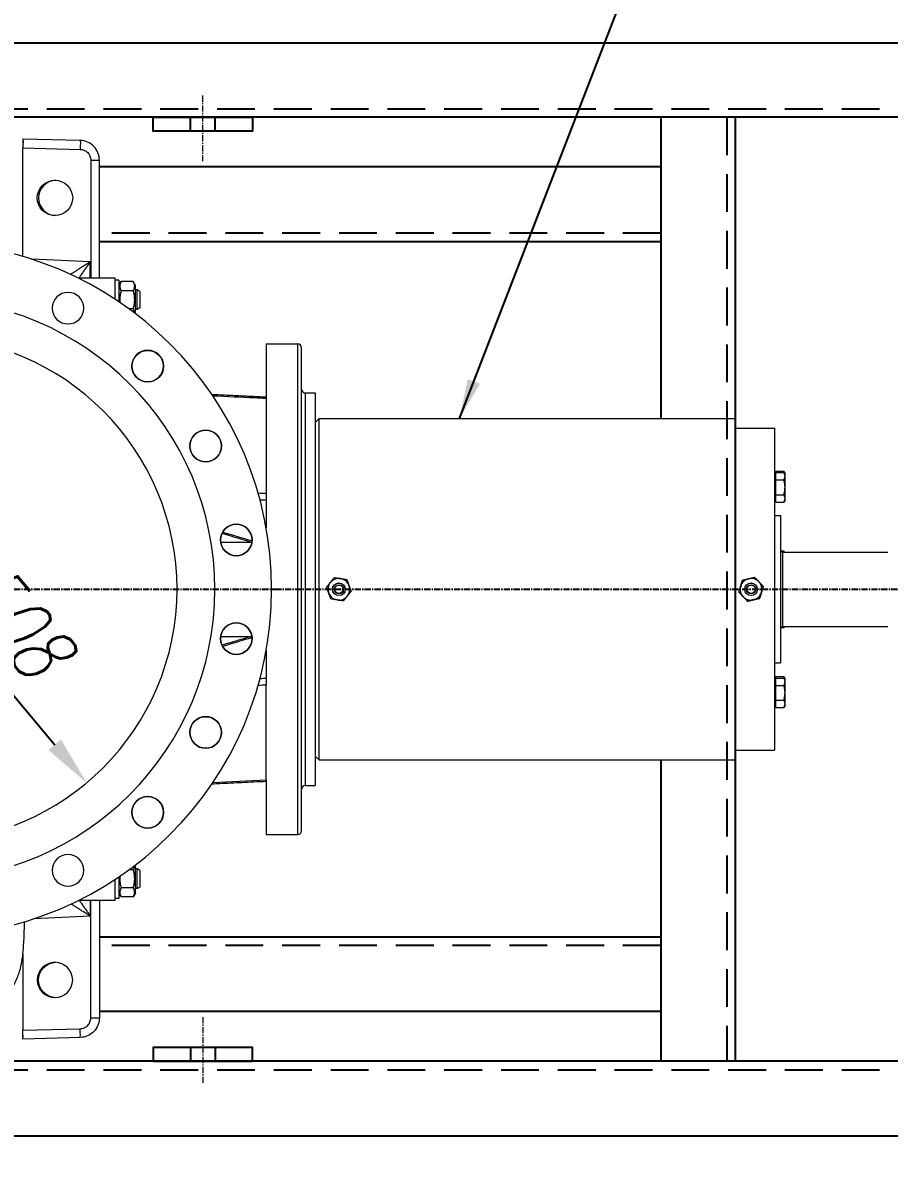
# Model space of a CAD drawing. Header units: millimetres. Extents: x -2122 to 22797, y 3569 to 89276.
# Drawn here: x -509 to 363, y 82135 to 83286 of the extents above; entities that cross this region are included whole.
import ezdxf

# ---------------------------------------------------------------- set-up
doc = ezdxf.new("R2010")
doc.units = ezdxf.units.MM
doc.header["$LTSCALE"] = 20
doc.linetypes.add('CENTER', pattern=[2, 1.25, -0.25, 0.25, -0.25])
doc.linetypes.add('HIDDEN', pattern=[9.525, 6.35, -3.175])
doc.layers.add('IA-DIBUJO', color=3, linetype='Continuous', lineweight=30)
for name, color, linetype in [('IA-DIM', 7, 'Continuous'), ('IA-EJES', 4, 'CENTER'), ('IA-ESTRUCTURAS', 2, 'Continuous'), ('IA-SEGM', 1, 'HIDDEN'), ('IA-TEXT', 2, 'Continuous')]:
    doc.layers.add(name, color=color, linetype=linetype)
doc.styles.add('ING-AMB', font='romans.shx', dxfattribs={"width": 0.75, "oblique": 15})
doc.dimstyles.new('ING-AMB 16', dxfattribs={"dimscale": 16, "dimtxt": 3, "dimasz": 2.5, "dimexe": 1, "dimexo": 1, "dimgap": 1, "dimtad": 1, "dimdec": 0, "dimzin": 0, "dimdsep": 46, "dimtxsty": 'ING-AMB', "dimcen": 0.1, "dimclrd": 7, "dimclre": 7, "dimclrt": 2, "dimadec": 0, "dimazin": 0, "dimtfac": 1, "dimtdec": 0, "dimtmove": 0, "dimatfit": 0, "dimfxl": 1.25, "dimtfill": 1, "dimtolj": 1, "dimtzin": 0, "dimarcsym": 1})
doc.dimstyles.new('ING-AMB 20', dxfattribs={"dimscale": 20, "dimtxt": 3, "dimasz": 2.5, "dimexe": 1, "dimexo": 1, "dimgap": 1, "dimtad": 1, "dimdec": 0, "dimzin": 0, "dimdsep": 46, "dimtxsty": 'ING-AMB', "dimcen": 0.1, "dimclrd": 7, "dimclre": 7, "dimclrt": 2, "dimadec": 0, "dimazin": 0, "dimtfac": 1, "dimtdec": 0, "dimtmove": 0, "dimatfit": 0, "dimfxl": 1.25, "dimtolj": 1, "dimtzin": 0, "dimarcsym": 1})

# ---------------------------------------------------------------- blocks, each defined once
blk = doc.blocks.new('*U37')
at = {"layer": 'IA-EJES', "color": 0, "ltscale": 0.25, "transparency": 16777216}
for p, q in [((0, 69.85), (0, 352.75)), ((-352.75, 0), (-69.85, 0)), ((69.85, 0), (352.75, 0)), ((0, -352.75), (0, -69.85))]:
    blk.add_line(p, q, dxfattribs=at)
at = {"layer": 'IA-EJES', "color": 0, "linetype": 'Continuous', "ltscale": 0.25, "transparency": 16777216}
for p, q in [((0, -34.925), (0, 34.925)), ((-34.925, 0), (34.925, 0))]:
    blk.add_line(p, q, dxfattribs=at)
blk = doc.blocks.new('A$C95565289')
at = {"color": 0, "linetype": 'Continuous', "lineweight": 0}
for centre, radius in [((-3202.5, 13552.9), 349.2), ((-3252.2, 13866.4), 15.9), ((-3152.8, 13866.4), 15.9), ((-3202.5, 13552.9), 292.1), ((-3346.6, 13835.7), 15.9), ((-3058.3, 13835.7), 15.9), ((-3202.5, 13552.9), 254), ((-3427, 13777.4), 15.9), ((-2978, 13777.4), 15.9), ((-3485.4, 13697), 15.9), ((-2919.6, 13697), 15.9), ((-3516.1, 13602.5), 15.9), ((-2888.9, 13602.5), 15.9), ((-3516.1, 13503.2), 15.9), ((-2888.9, 13503.2), 15.9), ((-3485.4, 13408.7), 15.9), ((-2919.6, 13408.7), 15.9), ((-3427, 13328.3), 15.9), ((-2978, 13328.3), 15.9), ((-3346.6, 13270), 15.9), ((-3058.3, 13270), 15.9), ((-3252.2, 13239.3), 15.9), ((-3152.8, 13239.3), 15.9)]:
    blk.add_circle(centre, radius, dxfattribs=at)
blk = doc.blocks.new('*D39')
at = {"layer": 'Defpoints', "color": 0, "transparency": 16777216}
for p in [(2200.2, 82616.5), (-947.9, 82578.1), (2200.2, 81731.7)]:
    blk.add_point(p, dxfattribs=at)
at = {"layer": 'IA-DIM', "color": 7, "lineweight": -2, "transparency": 16777216}
for p, q in [((2200.2, 82596.5), (2200.2, 81711.7)), ((-947.9, 82558.1), (-947.9, 81711.7)), ((-897.9, 81731.7), (2150.2, 81731.7))]:
    blk.add_line(p, q, dxfattribs=at)
at = {"layer": 'IA-DIM', "color": 7, "transparency": 16777216}
for points in [[(-897.9, 81740.1), (-897.9, 81723.4), (-947.9, 81731.7)], [(2150.2, 81740.1), (2150.2, 81723.4), (2200.2, 81731.7)]]:
    blk.add_solid(points, dxfattribs=at)
at = {"layer": 'IA-DIM', "color": 2, "transparency": 16777216, "insert": (626.2, 81781.7), "char_height": 60, "attachment_point": 5, "style": 'ING-AMB'}
blk.add_mtext('\\A1;3148', dxfattribs=at)
blk = doc.blocks.new('*D40')
at = {"layer": 'Defpoints', "color": 0, "transparency": 16777216}
for p in [(-770.8, 82911.1), (-444.9, 82521.4)]:
    blk.add_point(p, dxfattribs=at)
at = {"layer": 'IA-DIM', "color": 7, "lineweight": -2, "transparency": 16777216}
blk.add_line((-738.7, 82872.8), (-477, 82559.7), dxfattribs=at)
at = {"layer": 'IA-DIM', "color": 7, "transparency": 16777216}
for points in [[(-732.3, 82878.1), (-745.1, 82867.4), (-770.8, 82911.1)], [(-470.6, 82565.1), (-483.4, 82554.4), (-444.9, 82521.4)]]:
    blk.add_solid(points, dxfattribs=at)
at = {"layer": 'IA-DIM', "color": 2, "transparency": 16777216, "insert": (-529.2, 82700.1), "char_height": 60, "attachment_point": 5, "rotation": 309.8946, "style": 'ING-AMB'}
blk.add_mtext('\\A1;∅508', dxfattribs=at)
blk = doc.blocks.new('*D52')
at = {"layer": 'Defpoints', "color": 0, "transparency": 16777216}
for p in [(464.1, 83685.5), (-607.9, 83255.8), (464.1, 82767.3)]:
    blk.add_point(p, dxfattribs=at)
at = {"layer": 'IA-DIM', "color": 7, "lineweight": -2, "transparency": 16777216}
for p, q in [((-607.9, 83275.8), (-607.9, 83705.5)), ((464.1, 82787.3), (464.1, 83705.5)), ((-557.9, 83685.5), (414.1, 83685.5))]:
    blk.add_line(p, q, dxfattribs=at)
at = {"layer": 'IA-DIM', "color": 7, "transparency": 16777216}
for points in [[(-557.9, 83693.8), (-557.9, 83677.1), (-607.9, 83685.5)], [(414.1, 83693.8), (414.1, 83677.1), (464.1, 83685.5)]]:
    blk.add_solid(points, dxfattribs=at)
at = {"layer": 'IA-DIM', "color": 2, "transparency": 16777216, "insert": (-71.9, 83735.5), "char_height": 60, "attachment_point": 5, "style": 'ING-AMB'}
blk.add_mtext('\\A1;1072', dxfattribs=at)
blk = doc.blocks.new('*D117')
at = {"layer": 'Defpoints', "color": 0, "transparency": 16777216}
for p in [(-827.9, 83882.7), (-827.9, 83266.2), (2067.1, 83266.2)]:
    blk.add_point(p, dxfattribs=at)
at = {"layer": 'IA-DIM', "color": 7, "lineweight": -2, "transparency": 16777216}
for p, q in [((-827.9, 83286.2), (-827.9, 83902.7)), ((2067.1, 83286.2), (2067.1, 83902.7)), ((2017.1, 83882.7), (-777.9, 83882.7))]:
    blk.add_line(p, q, dxfattribs=at)
at = {"layer": 'IA-DIM', "color": 7, "transparency": 16777216}
for points in [[(-777.9, 83891), (-777.9, 83874.4), (-827.9, 83882.7)], [(2017.1, 83891), (2017.1, 83874.4), (2067.1, 83882.7)]]:
    blk.add_solid(points, dxfattribs=at)
at = {"layer": 'IA-DIM', "color": 2, "transparency": 16777216, "insert": (619.6, 83932.7), "char_height": 60, "attachment_point": 5, "style": 'ING-AMB'}
blk.add_mtext('\\A1;2895', dxfattribs=at)
blk = doc.blocks.new('*D118')
at = {"layer": 'Defpoints', "color": 0, "transparency": 16777216}
for p in [(2200.2, 84040.9), (-947.9, 82854.4), (2200.2, 82816)]:
    blk.add_point(p, dxfattribs=at)
at = {"layer": 'IA-DIM', "color": 7, "lineweight": -2, "transparency": 16777216}
for p, q in [((-947.9, 82874.4), (-947.9, 84060.9)), ((2200.2, 82836), (2200.2, 84060.9)), ((-897.9, 84040.9), (2150.2, 84040.9))]:
    blk.add_line(p, q, dxfattribs=at)
at = {"layer": 'IA-DIM', "color": 7, "transparency": 16777216}
for points in [[(-897.9, 84049.2), (-897.9, 84032.6), (-947.9, 84040.9)], [(2150.2, 84049.2), (2150.2, 84032.6), (2200.2, 84040.9)]]:
    blk.add_solid(points, dxfattribs=at)
at = {"layer": 'IA-DIM', "color": 2, "transparency": 16777216, "insert": (626.2, 84090.9), "char_height": 60, "attachment_point": 5, "style": 'ING-AMB'}
blk.add_mtext('\\A1;3148', dxfattribs=at)

msp = doc.modelspace()

# ---------------------------------------------------------------- linework, layer by layer
at = {"layer": 'IA-DIBUJO', "color": 3, "linetype": 'Continuous', "lineweight": 0}
for p, q in [((-451.3, 83167.8), (-509, 83169.3)), ((-509, 83051.2), (-509, 83160.5)), ((-509, 83160.5), (-451.3, 83158.9)), ((-440.7, 83148.1), (-440.7, 83029.3)), ((-440.7, 83148.1), (-432, 83148.1)), ((-432, 83029.3), (-432, 83148.1)), ((-441.2, 83045.7), (-499.9, 83048.4)), ((-441.2, 83029.3), (-441.2, 83045.7)), ((-416.2, 83029.3), (-453.1, 83029.3)), ((-416.2, 83008.2), (-416.2, 83029.3)), ((-412.3, 83027.4), (-416.2, 83027.4)), ((-412.3, 83027.4), (-412.3, 83005.6)), ((-412.3, 83022), (-410.1, 83025.9)), ((-397.9, 83025.9), (-410.1, 83025.9)), ((-395.7, 83022), (-397.9, 83025.9)), ((-397.9, 83016.7), (-410.1, 83016.7)), ((-395.7, 82993.7), (-395.7, 83022)), ((-394.1, 83017.5), (-395.7, 83017.5)), ((-394.1, 82998.3), (-394.1, 83017.5)), ((-391.2, 83016), (-394.1, 83017.5)), ((-391.2, 83016), (-391.2, 82999.7)), ((-397.9, 82998.5), (-402.2, 82998.5)), ((-394.1, 82997.7), (-395.7, 82997.7)), ((-391.2, 82999.3), (-394.1, 82997.7)), ((-394.1, 82997.7), (-394.1, 82998.3)), ((-391.2, 82999.7), (-391.2, 82999.3)), ((-264.1, 82963.2), (-264.1, 82908.1)), ((-264.1, 82963.2), (-232.5, 82963.2)), ((-232.5, 82963.2), (-232.5, 82469.3)), ((-228.6, 82473.3), (-228.6, 82959.2)), ((-224.6, 82518.7), (-224.6, 82913.8)), ((-224.6, 82913.8), (-214.8, 82913.8)), ((-214.8, 82913.8), (-214.8, 82518.7)), ((-264.1, 82908.1), (-264.1, 82812.8)), ((-214.8, 82884.2), (-210.8, 82888.1)), ((-210.8, 82544.4), (-210.8, 82888.1)), ((-210.8, 82888.1), (208, 82888.1)), ((208, 82888.1), (208, 82544.4)), ((208, 82878.2), (247.5, 82878.2)), ((247.5, 82878.2), (247.5, 82554.3)), ((247.5, 82831.9), (248.7, 82831.9)), ((247.5, 82830.3), (248.7, 82830.3)), ((248.7, 82835.2), (256.8, 82835.2)), ((248.7, 82833.7), (248.7, 82835.2)), ((248.7, 82833.7), (256.8, 82833.7)), ((248.7, 82826.3), (248.7, 82833.7)), ((258, 82833.2), (256.8, 82835.2)), ((258, 82831.7), (256.8, 82833.7)), ((258, 82831.7), (258, 82833.2)), ((258, 82830), (258, 82831.7)), ((258, 82818.8), (258, 82830)), ((248.7, 82826.3), (256.8, 82826.3)), ((248.7, 82811.4), (248.7, 82826.3)), ((258, 82807.7), (258, 82818.8)), ((-264.1, 82812.8), (-264.1, 82778.1)), ((247.5, 82807.3), (248.7, 82807.3)), ((248.7, 82811.4), (256.8, 82811.4)), ((248.7, 82804), (248.7, 82811.4)), ((258, 82806), (256.8, 82804)), ((258, 82806), (258, 82807.7)), ((248.7, 82804), (256.8, 82804)), ((247.5, 82790.3), (253.4, 82790.3)), ((253.4, 82790.3), (253.4, 82642.2)), ((-310, 82763.7), (-278.7, 82763.7)), ((253.7, 82754.8), (256.8, 82754.8)), ((255.4, 82753.7), (255.4, 82678.7)), ((255.4, 82753.7), (361.4, 82753.7)), ((257.4, 82753.7), (256.8, 82754.8)), ((211.6, 82713.4), (211.6, 82713.4)), ((236, 82719.1), (236, 82719.1)), ((220.2, 82704.2), (220.2, 82704.2)), ((232.4, 82707.1), (232.4, 82707.1)), ((255.4, 82678.7), (361.4, 82678.7)), ((257.4, 82678.7), (256.8, 82677.7)), ((-310, 82668.8), (-278.7, 82668.8)), ((253.7, 82677.7), (256.8, 82677.7)), ((-264.1, 82654.3), (-264.1, 82619.7)), ((247.5, 82642.2), (253.4, 82642.2)), ((247.5, 82625.1), (248.7, 82625.1)), ((247.5, 82623.6), (248.7, 82623.6)), ((248.7, 82626.9), (248.7, 82628.5)), ((248.7, 82628.5), (256.8, 82628.5)), ((248.7, 82619.5), (248.7, 82626.9)), ((248.7, 82626.9), (256.8, 82626.9)), ((258, 82626.5), (256.8, 82628.5)), ((258, 82625), (256.8, 82626.9)), ((258, 82625), (258, 82626.5)), ((258, 82623.2), (258, 82625)), ((258, 82612.1), (258, 82623.2)), ((-264.1, 82524.4), (-264.1, 82619.7)), ((248.7, 82604.7), (248.7, 82619.5)), ((248.7, 82619.5), (256.8, 82619.5)), ((258, 82601), (258, 82612.1)), ((247.5, 82600.6), (248.7, 82600.6)), ((248.7, 82597.3), (248.7, 82604.7)), ((248.7, 82604.7), (256.8, 82604.7)), ((258, 82599.3), (256.8, 82597.3)), ((258, 82599.3), (258, 82601)), ((248.7, 82597.3), (256.8, 82597.3)), ((208, 82554.3), (247.5, 82554.3)), ((-214.8, 82548.3), (-210.8, 82544.4)), ((-210.8, 82544.4), (208, 82544.4)), ((-264.1, 82524.4), (-264.1, 82469.3)), ((-224.6, 82518.7), (-214.8, 82518.7)), ((-264.1, 82469.3), (-232.5, 82469.3)), ((-395.7, 82417.7), (-395.7, 82438.8)), ((-412.3, 82426.9), (-412.3, 82405.1)), ((-397.9, 82434), (-402.2, 82434)), ((-394.1, 82434.7), (-395.7, 82434.7)), ((-394.1, 82415), (-394.1, 82434.7)), ((-391.2, 82433.2), (-394.1, 82434.7)), ((-391.2, 82433.2), (-391.2, 82416.5)), ((-416.2, 82403.1), (-416.2, 82424.3)), ((-397.9, 82415.7), (-410.1, 82415.7)), ((-395.7, 82410.5), (-395.7, 82417.7)), ((-394.1, 82415), (-395.7, 82415)), ((-391.2, 82416.5), (-394.1, 82415)), ((-416.2, 82403.1), (-453.1, 82403.1)), ((-441.2, 82403.1), (-441.2, 82387.3)), ((-440.7, 82284.9), (-440.7, 82403.1)), ((-432, 82403.1), (-432, 82284.9)), ((-412.3, 82405.1), (-416.2, 82405.1)), ((-412.3, 82410.5), (-410.1, 82406.6)), ((-397.9, 82406.6), (-410.1, 82406.6)), ((-395.7, 82410.5), (-397.9, 82406.6)), ((-441.2, 82387.3), (-498.1, 82384.7)), ((-509, 82349), (-509, 82272.5)), ((-440.7, 82284.9), (-432, 82284.9)), ((-509, 82272.5), (-451.3, 82274)), ((-451.3, 82265.2), (-509, 82263.6))]:
    msp.add_line(p, q, dxfattribs=at)
for centre, radius in [((-383.3, 82940.7), 15.9), ((-325, 82860.4), 15.9), ((-294.3, 82765.9), 15.9), ((-191, 82716.2), 6.42), ((-191, 82716.2), 6.31), ((-191, 82716.2), 4.56), ((-191, 82716.2), 4.21), ((223.8, 82716.2), 6.42), ((223.8, 82716.2), 6.31), ((223.8, 82716.2), 4.56), ((223.8, 82716.2), 4.21), ((-294.3, 82666.6), 15.9), ((-325, 82572.1), 15.9), ((-383.3, 82491.7), 15.9)]:
    msp.add_circle(centre, radius, dxfattribs=at)
for centre, radius, start, end in [((-232.5, 82959.2), 3.95, 0, 90), ((-224.6, 82917.7), 3.95, 180, 270), ((255.4, 82755.7), 2, 180, 270), ((-191, 82716.2), 10.9, 80.949, 140.949), ((-191, 82716.2), 10.9, 20.949, 80.949), ((223.8, 82716.2), 10.9, 103.3377, 163.3377), ((223.8, 82716.2), 10.9, 43.3377, 103.3377), ((-191, 82716.2), 10.9, 140.949, 200.949), ((-191, 82716.2), 10.9, 320.949, 20.949), ((223.8, 82716.2), 10.9, 163.3377, 223.3377), ((223.8, 82716.2), 10.9, 343.3377, 43.3377), ((-191, 82716.2), 10.9, 200.949, 260.949), ((-191, 82716.2), 10.9, 260.949, 320.949), ((223.8, 82716.2), 10.9, 223.3377, 283.3377), ((223.8, 82716.2), 10.9, 283.3377, 343.3377), ((255.4, 82676.7), 2, 90, 180), ((-224.6, 82514.8), 3.95, 90, 180), ((-232.5, 82473.3), 3.95, 270, 0)]:
    msp.add_arc(centre, radius, start, end, dxfattribs=at)
at = {"layer": 'IA-DIBUJO', "color": 3, "linetype": 'Continuous', "lineweight": 0, "extrusion": (0, 0, -1)}
for centre, major_axis, ratio, start_param, end_param in [((-509.6, 83160.5), (0.47, 8.88), 0.052264, 0, 1.568057), ((-509.2, 83160.5), (0.23, 8.89), 0.026168, 0, 1.570111), ((-451.5, 83158.9), (0.23, 8.89), 0.026168, 0, 1.570111), ((-475.4, 82323), (0, 17.8), 0.999657, -1.570796, -0.035152), ((-475.4, 82323), (0, -17.8), 0.999657, 0.035152, 1.570796)]:
    msp.add_ellipse(centre, major_axis=major_axis, ratio=ratio, start_param=start_param, end_param=end_param, dxfattribs=at)
at = {"layer": 'IA-DIBUJO', "color": 3, "linetype": 'Continuous', "lineweight": 0}
msp.add_ellipse((-476.7, 83110), major_axis=(-17.8, 0), ratio=0.998972, dxfattribs=at)
for centre, major_axis, ratio, start_param, end_param in [((-475.4, 83110), (0, 17.8), 0.999657, 0.035152, 1.570796), ((-475.4, 83110), (0, -17.8), 0.999657, -1.570796, -0.035152), ((-509.6, 82272.5), (0.47, -8.88), 0.052264, 0, 1.568057), ((-509.2, 82272.5), (0.23, -8.89), 0.026168, 0, 1.570111), ((-451.5, 82274), (0.23, -8.89), 0.026168, 0, 1.570111)]:
    msp.add_ellipse(centre, major_axis=major_axis, ratio=ratio, start_param=start_param, end_param=end_param, dxfattribs=at)
at = {"layer": 'IA-DIBUJO', "color": 3, "linetype": 'Continuous', "lineweight": 0, "extrusion": (0, 0, -1)}
msp.add_ellipse((-476.7, 82323), major_axis=(-17.8, 0), ratio=0.998972, dxfattribs=at)
at = {"layer": 'IA-DIBUJO', "color": 3, "linetype": 'Continuous', "lineweight": 0}
for points, knots in [([(-432, 83148.1), (-432, 83150.6), (-432.5, 83153.2), (-434.5, 83157.9), (-435.9, 83160), (-439.4, 83163.7), (-441.6, 83165.2), (-446.2, 83167.2), (-448.7, 83167.8), (-451.3, 83167.8)], [0, 0, 0, 0, 0.386154, 0.386154, 0.772308, 0.772308, 1.158462, 1.158462, 1.544616, 1.544616, 1.544616, 1.544616]), ([(-451.3, 83158.9), (-449.9, 83158.9), (-448.5, 83158.6), (-445.9, 83157.5), (-444.8, 83156.7), (-442.8, 83154.7), (-442, 83153.5), (-441, 83150.9), (-440.7, 83149.5), (-440.7, 83148.1)], [4.738569, 4.738569, 4.738569, 4.738569, 5.124723, 5.124723, 5.510877, 5.510877, 5.897031, 5.897031, 6.283185, 6.283185, 6.283185, 6.283185]), ([(-441.2, 83045.7), (-441.7, 83045.4), (-442.3, 83045), (-442.8, 83044.7), (-443.4, 83044.3), (-443.9, 83044), (-444.5, 83043.6), (-445.1, 83043.3), (-445.6, 83042.9), (-446.2, 83042.5), (-446.8, 83042.2), (-447.4, 83041.8), (-448, 83041.4), (-448.1, 83041.3), (-448.2, 83041.3), (-448.3, 83041.2), (-448.9, 83040.8), (-449.5, 83040.5), (-450, 83040.1), (-450.6, 83039.7), (-451.2, 83039.4), (-451.8, 83039), (-452.3, 83038.7), (-452.9, 83038.3), (-453.4, 83038), (-453.9, 83037.6), (-454.4, 83037.3), (-454.9, 83037), (-455.5, 83036.7), (-456, 83036.3), (-456.5, 83036), (-457, 83035.7), (-457.4, 83035.4), (-457.9, 83035.1), (-458.3, 83034.8), (-458.8, 83034.5), (-459.2, 83034.3), (-459.6, 83034), (-460, 83033.7), (-460.4, 83033.5), (-460.5, 83033.4), (-460.6, 83033.3), (-460.7, 83033.3), (-460.8, 83033.2), (-460.9, 83033.2), (-461, 83033.1)], [4.712389, 4.712389, 4.712389, 4.712389, 4.7699355, 4.7699355, 4.7699355, 4.8293227, 4.8293227, 4.8293227, 4.8898607, 4.8898607, 4.8898607, 4.9519053, 4.9519053, 4.9519053, 4.9626066, 4.9626066, 4.9626066, 5.0248599, 5.0248599, 5.0248599, 5.0871268, 5.0871268, 5.0871268, 5.1483693, 5.1483693, 5.1483693, 5.2054602, 5.2054602, 5.2054602, 5.2661718, 5.2661718, 5.2661718, 5.3237944, 5.3237944, 5.3237944, 5.3804612, 5.3804612, 5.3804612, 5.4358685, 5.4358685, 5.4358685, 5.4483065, 5.4483065, 5.4483065, 5.46126, 5.46126, 5.46126, 5.46126]), ([(-452.5, 83029.3), (-452.3, 83029.7), (-452, 83030.1), (-451.7, 83030.5), (-451.4, 83031), (-451.1, 83031.5), (-450.7, 83032), (-450.6, 83032.1), (-450.6, 83032.2), (-450.5, 83032.3), (-450.1, 83032.8), (-449.8, 83033.4), (-449.4, 83033.9), (-449, 83034.4), (-448.6, 83035), (-448.2, 83035.6), (-447.9, 83036.1), (-447.5, 83036.7), (-447.1, 83037.2), (-446.7, 83037.8), (-446.4, 83038.3), (-446, 83038.8), (-445.6, 83039.4), (-445.2, 83040), (-444.8, 83040.5), (-444.4, 83041.1), (-444, 83041.7), (-443.6, 83042.2), (-443.2, 83042.8), (-442.9, 83043.3), (-442.5, 83043.9), (-442.1, 83044.4), (-441.8, 83044.9), (-441.4, 83045.4), (-441.3, 83045.5), (-441.3, 83045.6), (-441.2, 83045.7)], [0.9562511, 0.9562511, 0.9562511, 0.9562511, 1.0048791, 1.0048791, 1.0048791, 1.0639955, 1.0639955, 1.0639955, 1.0777251, 1.0777251, 1.0777251, 1.1389996, 1.1389996, 1.1389996, 1.2010213, 1.2010213, 1.2010213, 1.2632689, 1.2632689, 1.2632689, 1.3205787, 1.3205787, 1.3205787, 1.3831331, 1.3831331, 1.3831331, 1.4434306, 1.4434306, 1.4434306, 1.5025489, 1.5025489, 1.5025489, 1.5601619, 1.5601619, 1.5601619, 1.5707963, 1.5707963, 1.5707963, 1.5707963]), ([(-264.1, 82909.4), (-264.5, 82909.5), (-264.8, 82909.5), (-265.5, 82909.5), (-265.9, 82909.5), (-266.8, 82909.6), (-267.3, 82909.6), (-268.3, 82909.6), (-268.9, 82909.7), (-270.2, 82909.7), (-270.9, 82909.8), (-272.4, 82909.8), (-273.2, 82909.9), (-275, 82910), (-276, 82910), (-278.2, 82910.1), (-279.4, 82910.2), (-282, 82910.3), (-283.4, 82910.4), (-286.6, 82910.5), (-288.3, 82910.6), (-292.1, 82910.8), (-294.1, 82910.9), (-298.7, 82911.1), (-301.1, 82911.2), (-306.6, 82911.5), (-309.5, 82911.6), (-314.5, 82911.9), (-316.6, 82912), (-318.7, 82912.1)], [0, 0, 0, 0, 1, 1, 2.2, 2.2, 3.64, 3.64, 5.368, 5.368, 7.4416, 7.4416, 9.92992, 9.92992, 12.915904, 12.915904, 16.499085, 16.499085, 20.798902, 20.798902, 25.958682, 25.958682, 32.150419, 32.150419, 39.580502, 39.580502, 48.496603, 48.496603, 54.710393, 54.710393, 54.710393, 54.710393]), ([(-264.1, 82908.1), (-268.1, 82908.3), (-272, 82908.5), (-289.9, 82909.4), (-303.8, 82910), (-317.7, 82910.7)], [0, 0, 0, 0, 0.006, 0.006, 0.02722394, 0.02722394, 0.02722394, 0.02722394]), ([(-308.7, 82772.6), (-305.7, 82771.7), (-302.7, 82770.8), (-292.7, 82767.8), (-285.6, 82765.7), (-278.6, 82763.6)], [120.049143, 120.049143, 120.049143, 120.049143, 130.000001, 130.000001, 153.650784, 153.650784, 153.650784, 153.650784]), ([(-278.6, 82668.9), (-285.7, 82666.7), (-292.8, 82664.6), (-302.9, 82661.6), (-305.8, 82660.8), (-308.7, 82659.9)], [16.091928, 16.091928, 16.091928, 16.091928, 40, 40, 49.693584, 49.693584, 49.693584, 49.693584]), ([(-318.7, 82520.4), (-316, 82520.5), (-313.3, 82520.7), (-303.3, 82521.2), (-295.9, 82521.5), (-280.4, 82522.3), (-272.3, 82522.7), (-264.1, 82523)], [97.883689, 97.883689, 97.883689, 97.883689, 105.930555, 105.930555, 128.116666, 128.116666, 152.594048, 152.594048, 152.594048, 152.594048]), ([(-452.2, 82403.1), (-452, 82402.9), (-451.9, 82402.7), (-451.7, 82402.5), (-451.4, 82402), (-451.1, 82401.5), (-450.7, 82401), (-450.6, 82400.9), (-450.6, 82400.8), (-450.5, 82400.7), (-450.1, 82400.1), (-449.8, 82399.6), (-449.4, 82399.1), (-449, 82398.5), (-448.6, 82398), (-448.2, 82397.4), (-447.9, 82396.9), (-447.5, 82396.3), (-447.1, 82395.7), (-446.7, 82395.2), (-446.4, 82394.7), (-446, 82394.2), (-445.6, 82393.6), (-445.2, 82393), (-444.8, 82392.4), (-444.4, 82391.9), (-444, 82391.3), (-443.6, 82390.8), (-443.2, 82390.2), (-442.9, 82389.7), (-442.5, 82389.1), (-442.1, 82388.6), (-441.8, 82388.1), (-441.4, 82387.6), (-441.3, 82387.5), (-441.3, 82387.4), (-441.2, 82387.3)], [0.9774016, 0.9774016, 0.9774016, 0.9774016, 1.0048791, 1.0048791, 1.0048791, 1.0639955, 1.0639955, 1.0639955, 1.0777251, 1.0777251, 1.0777251, 1.1389996, 1.1389996, 1.1389996, 1.2010213, 1.2010213, 1.2010213, 1.2632689, 1.2632689, 1.2632689, 1.3205787, 1.3205787, 1.3205787, 1.3831331, 1.3831331, 1.3831331, 1.4434306, 1.4434306, 1.4434306, 1.5025489, 1.5025489, 1.5025489, 1.5601619, 1.5601619, 1.5601619, 1.5707963, 1.5707963, 1.5707963, 1.5707963]), ([(-441.2, 82387.3), (-441.7, 82387.6), (-442.3, 82387.9), (-442.8, 82388.3), (-443.4, 82388.6), (-443.9, 82389), (-444.5, 82389.4), (-445.1, 82389.7), (-445.6, 82390.1), (-446.2, 82390.5), (-446.8, 82390.8), (-447.4, 82391.2), (-448, 82391.6), (-448.1, 82391.6), (-448.2, 82391.7), (-448.3, 82391.8), (-448.9, 82392.1), (-449.5, 82392.5), (-450, 82392.9), (-450.6, 82393.2), (-451.2, 82393.6), (-451.8, 82394), (-452.3, 82394.3), (-452.9, 82394.7), (-453.4, 82395), (-453.9, 82395.4), (-454.4, 82395.7), (-454.9, 82396), (-455.5, 82396.3), (-456, 82396.7), (-456.5, 82397), (-457, 82397.3), (-457.4, 82397.6), (-457.9, 82397.9), (-458.3, 82398.2), (-458.8, 82398.5), (-459.2, 82398.7), (-459.6, 82399), (-460, 82399.3), (-460.4, 82399.5), (-460.5, 82399.5), (-460.5, 82399.6), (-460.5, 82399.6)], [4.712389, 4.712389, 4.712389, 4.712389, 4.7699355, 4.7699355, 4.7699355, 4.8293227, 4.8293227, 4.8293227, 4.8898607, 4.8898607, 4.8898607, 4.9519053, 4.9519053, 4.9519053, 4.9626066, 4.9626066, 4.9626066, 5.0248599, 5.0248599, 5.0248599, 5.0871268, 5.0871268, 5.0871268, 5.1483693, 5.1483693, 5.1483693, 5.2054602, 5.2054602, 5.2054602, 5.2661718, 5.2661718, 5.2661718, 5.3237944, 5.3237944, 5.3237944, 5.3804612, 5.3804612, 5.3804612, 5.4358685, 5.4358685, 5.4358685, 5.4399982, 5.4399982, 5.4399982, 5.4399982]), ([(-585.7, 82276.1), (-582.4, 82276.4), (-579.1, 82276.6), (-573.2, 82277.5), (-570.5, 82278), (-565.4, 82279.3), (-562.8, 82280.1), (-557.8, 82282), (-555.3, 82283), (-550.6, 82285.3), (-548.2, 82286.6), (-543.7, 82289.4), (-541.5, 82290.9), (-537.4, 82294.2), (-535.3, 82295.9), (-531.5, 82299.5), (-529.7, 82301.4), (-526.3, 82305.3), (-524.7, 82307.4), (-521.8, 82311.6), (-520.4, 82313.7), (-518, 82318), (-516.9, 82320.1), (-515.1, 82324.1), (-514.3, 82326), (-513.1, 82329.5), (-512.6, 82331.1), (-511.7, 82333.9), (-511.4, 82335.2), (-510.9, 82337.4), (-510.6, 82338.5), (-510.3, 82340.4), (-510.1, 82341.2), (-509.8, 82342.9), (-509.7, 82343.7), (-509.4, 82345.4), (-509.3, 82346.2), (-509.1, 82347.9), (-509, 82348.7), (-508.8, 82350.7), (-508.7, 82351.8), (-508.5, 82354.7), (-508.4, 82356.5), (-508.1, 82361), (-507.9, 82363.9), (-507.7, 82369.4), (-507.6, 82371.8), (-507.4, 82376.6), (-507.3, 82379.1), (-507.2, 82381.7), (-507.2, 82381.8), (-507.2, 82381.8)], [0, 0, 0, 0, 10.010622, 10.010622, 18.015618, 18.015618, 26.085967, 26.085967, 34.051975, 34.051975, 42.007898, 42.007898, 49.9497, 49.9497, 57.865297, 57.865297, 65.738391, 65.738391, 73.53195, 73.53195, 81.156036, 81.156036, 88.406738, 88.406738, 94.931017, 94.931017, 100.624988, 100.624988, 105.583569, 105.583569, 110.372954, 110.372954, 115.340126, 115.340126, 120.925219, 120.925219, 127.670637, 127.670637, 136.392795, 136.392795, 148.528573, 148.528573, 169.033864, 169.033864, 198.302015, 198.302015, 218.545423, 218.545423, 237.09535, 237.09535, 237.379443, 237.379443, 237.379443, 237.379443]), ([(-451.3, 82274), (-449.9, 82274.1), (-448.5, 82274.4), (-445.9, 82275.5), (-444.8, 82276.3), (-442.8, 82278.3), (-442, 82279.5), (-441, 82282.1), (-440.7, 82283.5), (-440.7, 82284.9)], [4.738569, 4.738569, 4.738569, 4.738569, 5.124723, 5.124723, 5.510877, 5.510877, 5.897031, 5.897031, 6.283185, 6.283185, 6.283185, 6.283185]), ([(-432, 82284.9), (-432, 82282.4), (-432.5, 82279.8), (-434.5, 82275.1), (-435.9, 82272.9), (-439.4, 82269.3), (-441.6, 82267.8), (-446.2, 82265.8), (-448.7, 82265.2), (-451.3, 82265.2)], [0, 0, 0, 0, 0.386154, 0.386154, 0.772308, 0.772308, 1.158462, 1.158462, 1.544616, 1.544616, 1.544616, 1.544616])]:
    msp.add_open_spline(points, degree=3, knots=knots, dxfattribs=at)
for points, weights in [([(-410.1, 83025.9), (-412.7, 83021.3), (-410.1, 83016.7)], [1, 1.15470053838, 1]), ([(-397.9, 83016.7), (-395.3, 83021.3), (-397.9, 83025.9)], [1, 1.15470053838, 1]), ([(-410.1, 83016.7), (-411.9, 83010.5), (-411.4, 83005)], [1, 1.10127015893, 1.06995325389]), ([(-397.9, 82998.5), (-395.3, 83007.6), (-397.9, 83016.7)], [1, 1.15470053838, 1]), ([(-396.5, 82994.3), (-396.6, 82996.2), (-397.9, 82998.5)], [1.07680700835, 1.07086787982, 1]), ([(258, 82831.7), (257.9, 82833.3), (256.8, 82835.2)], [1.00381943526, 1.03593795535, 1]), ([(258, 82830), (258, 82831.7), (256.8, 82833.7)], [1, 1.0379548493, 1]), ([(256.8, 82826.3), (258, 82828.2), (258, 82830)], [1, 1.0379548493, 1]), ([(258, 82818.8), (258, 82822.3), (256.8, 82826.3)], [1, 1.0379548493, 1]), ([(256.8, 82811.4), (258, 82815.4), (258, 82818.8)], [1, 1.0379548493, 1]), ([(258, 82807.7), (258, 82809.4), (256.8, 82811.4)], [1, 1.0379548493, 1]), ([(256.8, 82804), (258, 82806), (258, 82807.7)], [1, 1.0379548493, 1]), ([(257.3, 82753.7), (257.1, 82754.2), (256.8, 82754.8)], [1.01462758476, 1.0098917899, 1]), ([(-199.5, 82723.1), (-197.6, 82725.3), (-195.5, 82728)], [1, 1.0379548493, 1]), ([(-195.5, 82728), (-192.2, 82727.4), (-189.3, 82727)], [1, 1.0379548493, 1]), ([(-189.3, 82727), (-186.5, 82726.5), (-183.1, 82726)], [1, 1.0379548493, 1]), ([(-183.1, 82726), (-181.9, 82722.8), (-180.9, 82720.1)], [1, 1.0379548493, 1]), ([(213.4, 82719.4), (214.2, 82722.2), (215.2, 82725.4)], [1, 1.0379548493, 1]), ([(215.2, 82725.4), (218.4, 82726.1), (221.3, 82726.8)], [1, 1.0379548493, 1]), ([(221.3, 82726.8), (224.1, 82727.5), (227.4, 82728.3)], [1, 1.0379548493, 1]), ([(227.4, 82728.3), (229.7, 82725.8), (231.7, 82723.7)], [1, 1.0379548493, 1]), ([(-203.4, 82718.2), (-201.3, 82720.8), (-199.5, 82723.1)], [1, 1.0379548493, 1]), ([(-201.2, 82712.4), (-202.2, 82715.1), (-203.4, 82718.2)], [1, 1.0379548493, 1]), ([(-178.7, 82714.3), (-180.8, 82711.7), (-182.6, 82709.4)], [1, 1.0379548493, 1]), ([(-180.9, 82720.1), (-179.9, 82717.4), (-178.7, 82714.3)], [1, 1.0379548493, 1]), ([(211.6, 82713.4), (212.5, 82716.6), (213.4, 82719.4)], [1, 1.0379548493, 1]), ([(211.6, 82713.4), (213.9, 82710.9), (215.9, 82708.8)], [1, 1.0379548493, 1]), ([(215.9, 82708.8), (213.9, 82710.9), (211.6, 82713.4)], [1, 1.0379548493, 1]), ([(231.7, 82723.7), (233.7, 82721.6), (236, 82719.1)], [1, 1.0379548493, 1]), ([(234.2, 82713.1), (235, 82715.9), (236, 82719.1)], [1, 1.0379548493, 1]), ([(236, 82719.1), (235, 82715.9), (234.2, 82713.1)], [1, 1.0379548493, 1]), ([(-199, 82706.5), (-200.2, 82709.6), (-201.2, 82712.4)], [1, 1.0379548493, 1]), ([(-192.8, 82705.5), (-195.6, 82706), (-199, 82706.5)], [1, 1.0379548493, 1]), ([(-186.6, 82704.5), (-189.9, 82705.1), (-192.8, 82705.5)], [1, 1.0379548493, 1]), ([(-182.6, 82709.4), (-184.4, 82707.1), (-186.6, 82704.5)], [1, 1.0379548493, 1]), ([(220.2, 82704.2), (217.9, 82706.7), (215.9, 82708.8)], [1, 1.0379548493, 1]), ([(215.9, 82708.8), (217.9, 82706.7), (220.2, 82704.2)], [1, 1.0379548493, 1]), ([(220.2, 82704.2), (223.5, 82705), (226.3, 82705.7)], [1, 1.0379548493, 1]), ([(226.3, 82705.7), (223.5, 82705), (220.2, 82704.2)], [1, 1.0379548493, 1]), ([(226.3, 82705.7), (229.1, 82706.3), (232.4, 82707.1)], [1, 1.0379548493, 1]), ([(232.4, 82707.1), (229.1, 82706.3), (226.3, 82705.7)], [1, 1.0379548493, 1]), ([(232.4, 82707.1), (233.4, 82710.3), (234.2, 82713.1)], [1, 1.0379548493, 1]), ([(234.2, 82713.1), (233.4, 82710.3), (232.4, 82707.1)], [1, 1.0379548493, 1]), ([(256.8, 82677.7), (257.1, 82678.2), (257.3, 82678.7)], [1, 1.0098917899, 1.01462758476]), ([(258, 82625), (257.9, 82626.6), (256.8, 82628.5)], [1.00381943526, 1.03593795535, 1]), ([(258, 82623.2), (258, 82625), (256.8, 82626.9)], [1, 1.0379548493, 1]), ([(256.8, 82619.5), (258, 82621.5), (258, 82623.2)], [1, 1.0379548493, 1]), ([(258, 82612.1), (258, 82615.6), (256.8, 82619.5)], [1, 1.0379548493, 1]), ([(256.8, 82604.7), (258, 82608.7), (258, 82612.1)], [1, 1.0379548493, 1]), ([(258, 82601), (258, 82602.7), (256.8, 82604.7)], [1, 1.0379548493, 1]), ([(256.8, 82597.3), (258, 82599.3), (258, 82601)], [1, 1.0379548493, 1]), ([(-397.9, 82434), (-396.6, 82436.2), (-396.5, 82438.2)], [1, 1.07086694029, 1.07680685087]), ([(-411.4, 82427.5), (-411.9, 82422), (-410.1, 82415.7)], [1.06995354662, 1.1012696856, 1]), ([(-397.9, 82415.7), (-395.3, 82424.9), (-397.9, 82434)], [1, 1.15470053838, 1]), ([(-410.1, 82415.7), (-412.7, 82411.2), (-410.1, 82406.6)], [1, 1.15470053838, 1]), ([(-397.9, 82406.6), (-395.3, 82411.2), (-397.9, 82415.7)], [1, 1.15470053838, 1])]:
    msp.add_rational_spline(points, weights, degree=2, dxfattribs=at)
for points in [[(-272.3, 82813.2), (-269.6, 82813), (-266.9, 82812.9), (-264.1, 82812.8)], [(-264.1, 82805.7), (-266.2, 82805.8), (-268.3, 82805.9), (-270.3, 82806)], [(-308, 82773.8), (-298.2, 82770.9), (-288.3, 82768), (-278.4, 82765)], [(-278.4, 82667.5), (-288.3, 82664.5), (-298.2, 82661.6), (-308, 82658.6)], [(-270.3, 82626.5), (-268.3, 82626.6), (-266.2, 82626.7), (-264.1, 82626.8)], [(-264.1, 82619.7), (-266.9, 82619.6), (-269.6, 82619.5), (-272.3, 82619.3)], [(-317.7, 82521.8), (-299.9, 82522.7), (-282, 82523.5), (-264.1, 82524.4)]]:
    msp.add_open_spline(points, degree=3, dxfattribs=at)
at = {"layer": 'IA-EJES', "lineweight": 15, "ltscale": 0.25}
for p, q in [((-327.9, 83146.9), (-327.9, 83214.3)), ((-327.9, 82285.6), (-327.9, 82218.2))]:
    msp.add_line(p, q, dxfattribs=at)
at = {"layer": 'IA-EJES', "ltscale": 0.25}
msp.add_line((-255.1, 82716.2), (2390, 82716.2), dxfattribs=at)
at = {"layer": 'IA-ESTRUCTURAS'}
for p, q in [((133, 83191.2), (133, 82888.1)), ((208, 82241.2), (208, 83191.2)), ((133, 83141.2), (-432, 83141.2)), ((-432, 83066.2), (133, 83066.2)), ((133, 82544.4), (133, 82241.2)), ((-432, 82366.3), (133, 82366.3)), ((133, 82291.3), (-432, 82291.3))]:
    msp.add_line(p, q, dxfattribs=at)
for points in [[(-827.9, 83191.2), (-827.9, 83266.2), (2067.1, 83266.2), (2067.1, 83191.2), (-827.9, 83191.2), (-752.9, 83191.2)], [(-827.9, 82241.2), (-827.9, 82166.2), (2067.1, 82166.2), (2067.1, 82241.2), (-827.9, 82241.2), (-752.9, 82241.2)]]:
    msp.add_lwpolyline(points, dxfattribs=at)
at = {"layer": 'IA-ESTRUCTURAS', "color": 2, "elevation": 0}
for points in [[(-377.9, 83191.2), (-277.9, 83191.2), (-277.9, 83177.2), (-377.9, 83177.2)], [(-377.9, 82241.2), (-277.9, 82241.2), (-277.9, 82255.2), (-377.9, 82255.2)]]:
    msp.add_lwpolyline(points, close=True, dxfattribs=at)
at = {"layer": 'IA-SEGM', "ltscale": 0.3}
for p, q in [((-827.9, 83199.7), (2067.1, 83199.7)), ((-340.4, 83177.2, 0), (-340.4, 83191.2, 0)), ((-315.4, 83177.2, 0), (-315.4, 83191.2, 0)), ((199.5, 83191.2), (199.5, 82241.2)), ((133, 83074.7), (-432, 83074.7)), ((133, 82357.8), (-432, 82357.8)), ((-340.4, 82255.2, 0), (-340.4, 82241.2, 0)), ((-315.4, 82255.2, 0), (-315.4, 82241.2, 0)), ((-827.9, 82232.7), (2067.1, 82232.7))]:
    msp.add_line(p, q, dxfattribs=at)

# ---------------------------------------------------------------- block references
at = {"layer": 'IA-DIBUJO', "color": 2, "linetype": 'Continuous', "lineweight": 0, "xscale": -1, "rotation": 180}
msp.add_blockref('A$C95565289', (2594.6, 96269.1), dxfattribs=at)
at = {"layer": 'IA-EJES', "ltscale": 0.25}
msp.add_blockref('*U37', (-607.9, 82716.2), dxfattribs=at)

# ---------------------------------------------------------------- dimensions: what is measured, and where the dimension line sits
at = {"layer": 'IA-DIM'}
for base, p1, p2, picture, middle in [((2200.2, 84040.9), (-947.9, 82854.4), (2200.2, 82816), '*D118', (626.2, 84090.9)), ((-827.9, 83882.7), (2067.1, 83266.2), (-827.9, 83266.2), '*D117', (619.6, 83932.7)), ((464.1, 83685.5), (-607.9, 83255.8), (464.1, 82767.3), '*D52', (-71.9, 83735.5)), ((2200.2, 81731.7), (-947.9, 82578.1), (2200.2, 82616.5), '*D39', (626.2, 81781.7))]:
    dim = msp.add_linear_dim(base=base, p1=p1, p2=p2, dimstyle='ING-AMB 20', override={"dimpost": '\\X'}, dxfattribs=at)
    dim.commit()
    dim.dimension.update_dxf_attribs({"geometry": picture, "text_midpoint": middle})
dim = msp.add_diameter_dim_2p(p1=(-770.8, 82911.1), p2=(-444.9, 82521.4), dimstyle='ING-AMB 20', override={"dimpost": '\\X'}, dxfattribs=at)
dim.commit()
dim.dimension.update_dxf_attribs({"geometry": '*D40', "text_midpoint": (-567.5, 82668), "dimtype": 163})

# ---------------------------------------------------------------- leaders
at = {"layer": 'IA-TEXT'}
msp.add_leader([(-69.6, 82888.1, 30576.3), (185.6, 83548.7, 30576.3), (221.8, 83548.7, 30576.3)], dimstyle='ING-AMB 16', override={"dimgap": 1, "dimtad": 0}, dxfattribs=at)

doc.saveas('drawing.dxf')
